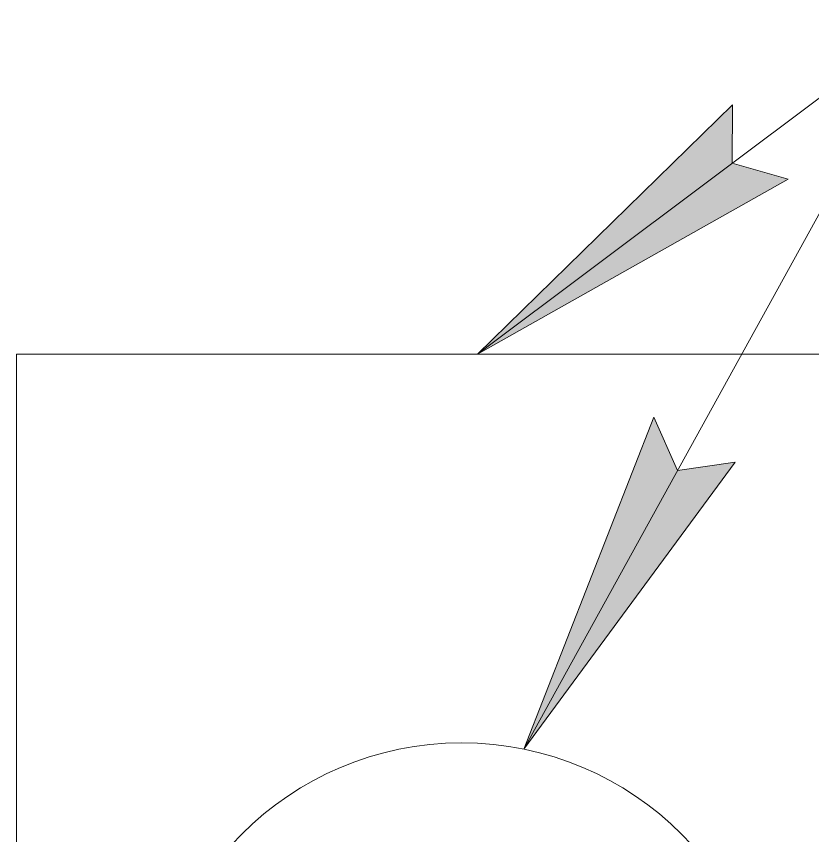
# Model space of a CAD drawing. Header units: millimetres. Extents: x 0 to 41.3, y 0 to 31.8.
# Drawn here: x 0 to 11.27, y 16.09 to 27.68 of the extents above; entities that cross this region are included whole.
import ezdxf

# ---------------------------------------------------------------- set-up
doc = ezdxf.new("R2010")
doc.units = ezdxf.units.MM
doc.linetypes.add('K5LT_THIN', pattern=[0])

# ---------------------------------------------------------------- blocks, each defined once
blk = doc.blocks.new('U0')
blk.add_hatch(color=7).paths.add_polyline_path([(6.526, 22.9), (10.922, 25.372), (10.127, 25.598), (10.132, 26.425)])
at = {"color": 7, "linetype": 'K5LT_THIN', "lineweight": 18}
for p, q in [((12.899, 27.675), (6.526, 22.9)), ((6.526, 22.9), (10.132, 26.425)), ((10.132, 26.425), (10.127, 25.598)), ((10.127, 25.598), (10.922, 25.372)), ((10.922, 25.372), (6.526, 22.9))]:
    blk.add_line(p, q, dxfattribs=at)
blk = doc.blocks.new('U2')
blk.add_hatch(color=7).paths.add_polyline_path([(7.178, 17.312), (10.17, 21.371), (9.352, 21.251), (9.018, 22.007)])
at = {"color": 7, "linetype": 'K5LT_THIN', "lineweight": 18}
for p, q in [((12.899, 27.675), (7.178, 17.312)), ((7.178, 17.312), (9.018, 22.007)), ((9.018, 22.007), (9.352, 21.251)), ((10.17, 21.371), (7.178, 17.312)), ((9.352, 21.251), (10.17, 21.371))]:
    blk.add_line(p, q, dxfattribs=at)

msp = doc.modelspace()

# ---------------------------------------------------------------- linework, layer by layer
at = {"color": 7, "linetype": 'K5LT_THIN', "lineweight": 18}
for p, q in [((0, 22.9), (36.6, 22.9)), ((0, 0), (0, 22.9))]:
    msp.add_line(p, q, dxfattribs=at)
msp.add_circle((6.3, 13), 4.4, dxfattribs=at)

# ---------------------------------------------------------------- block references
for name in ['U0', 'U2']:
    msp.add_blockref(name, (0, 0))

doc.saveas('drawing.dxf')
